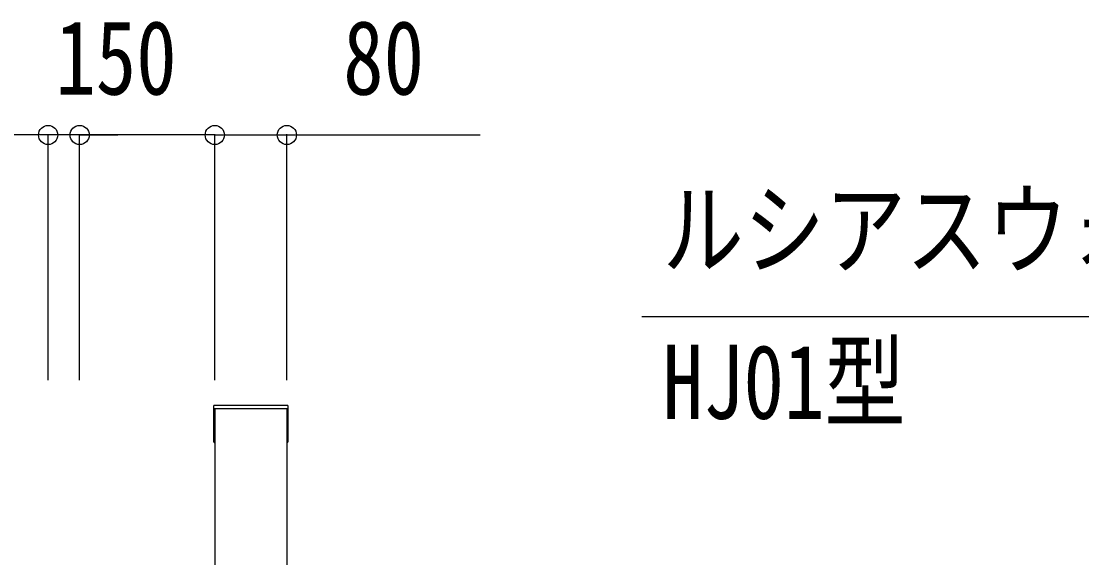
# Model space of a CAD drawing. Units: millimetres, scale not verified. Extents: x -10512 to 10513, y -7425 to 7425.
# Drawn here: x -1195 to -17, y 93 to 688 of the extents above; entities that cross this region are included whole.
import ezdxf
from ezdxf.enums import TextEntityAlignment as Align

# ---------------------------------------------------------------- set-up
doc = ezdxf.new("R2010")
doc.units = ezdxf.units.MM
doc.header["$LTSCALE"] = 40
for name, color, linetype in [('0-3_YKK_13', 4, 'Continuous'), ('0-4_YKK_A1', 4, 'Continuous'), ('0-5_YKK_D', 6, 'Continuous')]:
    doc.layers.add(name, color=color, linetype=linetype)
doc.styles.add('ＭＳ ゴシック', font='')
doc.styles.get('ＭＳ ゴシック').set_extended_font_data('MS Gothic')

msp = doc.modelspace()

# ---------------------------------------------------------------- linework, layer by layer
at = {"layer": '0-3_YKK_13'}
for p, q in [((-981.25, 260.84), (-981.25, 221.64)), ((-899.25, 261.84), (-980.25, 261.84)), ((-898.25, 221.64), (-898.25, 260.84)), ((-980.25, 257.69), (-980.25, 221.17)), ((-899.55, 257.99), (-979.95, 257.99)), ((-899.25, 221.17), (-899.25, 257.69)), ((-980.25, 220.64), (-979.75, 220.64)), ((-979.95, 220.87), (-979.75, 220.87)), ((-899.75, 220.87), (-899.55, 220.87)), ((-899.75, 220.64), (-899.25, 220.64))]:
    msp.add_line(p, q, dxfattribs=at)
for centre, radius, start, end in [((-980.25, 260.84), 1, 90, 180), ((-899.25, 260.84), 1, 0, 90), ((-979.95, 257.69), 0.3, 90, 180), ((-899.55, 257.69), 0.3, 0, 90), ((-980.25, 221.64), 1, 180, 270), ((-979.95, 221.17), 0.3, 180, 270), ((-899.55, 221.17), 0.3, 270, 0), ((-899.25, 221.64), 1, 270, 0)]:
    msp.add_arc(centre, radius, start, end, dxfattribs=at)
at = {"layer": '0-4_YKK_A1'}
for points in [[(-979.75, 257.99), (-979.75, -1425.1), (-979.75, -1875.1)], [(-899.75, 257.99), (-899.75, -1425.1), (-899.75, -1875.1)]]:
    msp.add_lwpolyline(points, dxfattribs=at)
at = {"layer": '0-5_YKK_D'}
for p, q in [((-1164.75, 561.84), (-1421.75, 561.84)), ((-1164.75, 289.9), (-1164.75, 562.84)), ((-1129.75, 561.84), (-1164.75, 561.84)), ((-1129.75, 289.9), (-1129.75, 562.84)), ((-1129.75, 289.9), (-1129.75, 562.84)), ((-1129.75, 561.84), (-1087.25, 561.84)), ((-979.75, 561.84), (-1129.75, 561.84)), ((-979.75, 289.9), (-979.75, 562.84)), ((-979.75, 289.9), (-979.75, 562.84)), ((-899.75, 289.9), (-899.75, 562.84))]:
    msp.add_line(p, q, dxfattribs=at)
for points in [[(-979.75, 561.84), (-899.75, 561.84), (-685.25, 561.84)], [(704.24, 74.9), (671.69, 102.22), (364.59, 359.9), (-505.86, 359.9)]]:
    msp.add_lwpolyline(points, dxfattribs=at)
for centre in [(-1164.75, 561.84), (-1129.75, 561.84), (-1129.75, 561.84), (-979.75, 561.84), (-979.75, 561.84), (-899.75, 561.84)]:
    msp.add_circle(centre, 10.62, dxfattribs=at)

# ---------------------------------------------------------------- texts
at = {"layer": '0-5_YKK_D', "style": 'ＭＳ ゴシック', "width": 0.8}
for s, p in [('150', (-1156.75, 581.84)), ('80', (-837.25, 581.84)), ('ルシアスウォール', (-482.69, 390.87)), ('HJ01型', (-482.69, 222.12))]:
    msp.add_text(s, height=82.48, dxfattribs=at).set_placement(p, align=Align.BOTTOM_LEFT)

doc.saveas('drawing.dxf')
